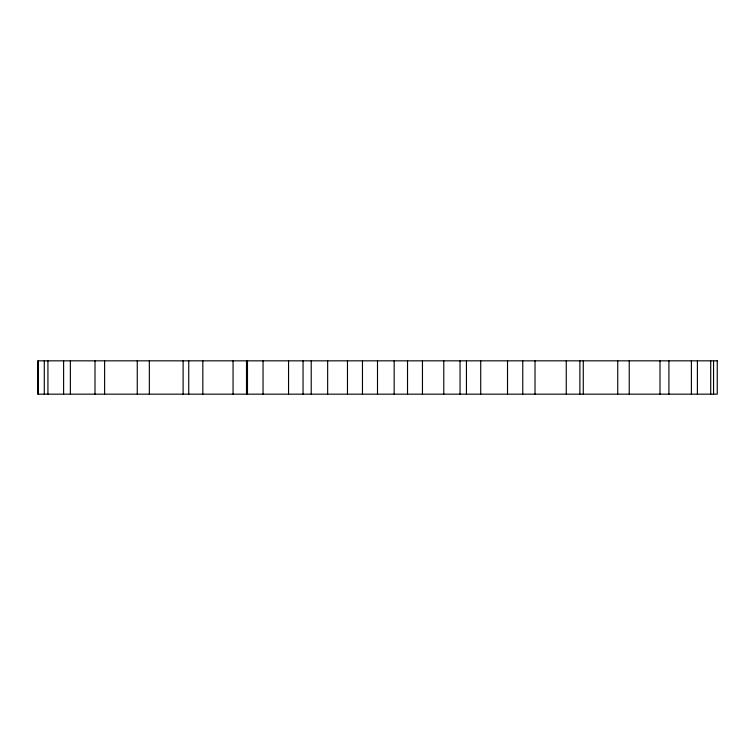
<?xml version="1.0" encoding="UTF-8"?>
<svg xmlns="http://www.w3.org/2000/svg" width="755" height="755" viewBox="0 0 755 755"><rect width="100%" height="100%" fill="white"/><g stroke="black" fill="none" stroke-linecap="round" stroke-linejoin="round"><path stroke-width="1.13" d="M713.569 360.833L713.569 394.167M710.719 360.833L710.719 394.167M697.394 360.833L697.394 394.167M691.391 360.833L691.391 394.167M668.911 360.833L668.911 394.167M659.993 360.833L659.993 394.167M629.236 360.833L629.236 394.167M617.741 360.833L617.741 394.167M583.275 360.833L583.275 394.167M579.887 360.833L579.887 394.167M566.259 360.833L566.259 394.167M535.021 360.833L535.021 394.167M522.762 360.833L522.762 394.167M507.52 360.833L507.52 394.167M480.727 360.833L480.727 394.167M466.448 360.833L466.448 394.167M460.05 360.833L460.05 394.167M443.78 360.833L443.78 394.167M422.46 360.833L422.46 394.167M407.53 360.833L407.53 394.167M394.167 360.833L394.167 394.167M377.5 360.833L377.5 394.167M362.466 360.833L362.466 394.167M347.47 360.833L347.47 394.167M327.651 360.833L327.651 394.167M311.22 360.833L311.22 394.167M303.048 360.833L303.048 394.167M288.552 360.833L288.552 394.167M263.042 360.833L263.042 394.167M247.48 360.833L247.48 394.167M246.498 360.833L246.498 394.167M233.059 360.833L233.059 394.167M202.831 360.833L202.831 394.167M188.741 360.833L188.741 394.167M183.116 360.833L183.116 394.167M149.339 360.833L149.339 394.167M137.259 360.833L137.259 394.167M104.615 360.833L104.615 394.167M95.007 360.833L95.007 394.167M70.366 360.833L70.366 394.167M63.609 360.833L63.609 394.167M47.933 360.833L47.933 394.167M44.281 360.833L44.281 394.167M38.156 360.833L38.156 394.167M717.25 360.833L37.75 360.833L37.75 394.167L717.25 394.167L717.25 360.833"/></g></svg>
